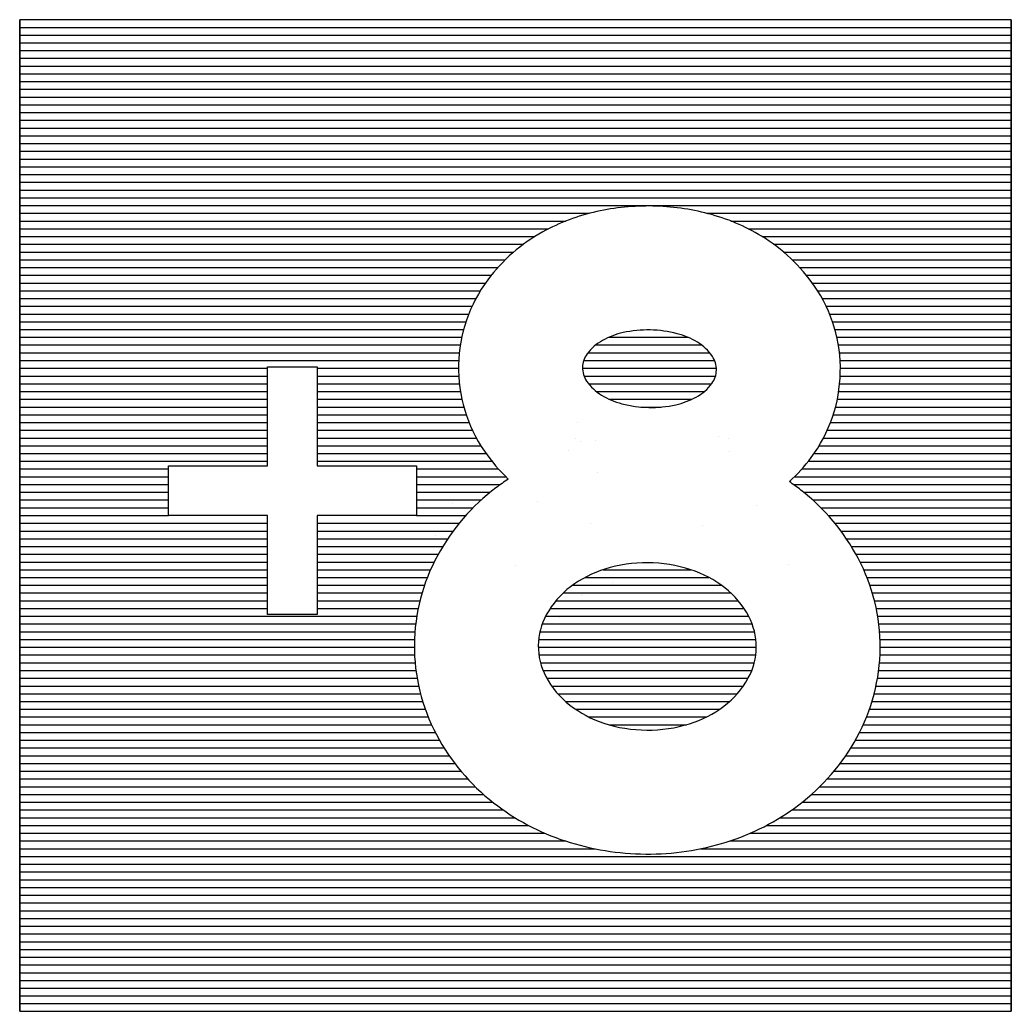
# Model space of a CAD drawing. Header units: millimetres. Extents: x -3 to 2253, y -3 to 1300.
# Drawn here: x 799 to 811, y 899 to 911 of the extents above; entities that cross this region are included whole.
import ezdxf

# ---------------------------------------------------------------- set-up
doc = ezdxf.new("R2010")
doc.units = ezdxf.units.MM
doc.layers.add('GROEN', color=3, linetype='Continuous')
doc.layers.add('VEILIG', color=7, linetype='Continuous')

# ---------------------------------------------------------------- blocks, each defined once
blk = doc.blocks.new('*X603')
at = {"color": 0}
for p, q in [((-6, 5.909), (6, 5.909)), ((-6, 5.816), (6, 5.816)), ((-6, 5.722), (6, 5.722)), ((-6, 5.628), (6, 5.628)), ((-6, 5.534), (6, 5.534)), ((-6, 5.44), (6, 5.44)), ((-6, 5.347), (6, 5.347)), ((-6, 5.253), (6, 5.253)), ((-6, 5.159), (6, 5.159)), ((-6, 5.065), (6, 5.065)), ((-6, 4.971), (6, 4.971)), ((-6, 4.878), (6, 4.878)), ((-6, 4.784), (6, 4.784)), ((-6, 4.69), (6, 4.69)), ((-6, 4.596), (6, 4.596)), ((-6, 4.502), (6, 4.502)), ((-6, 4.409), (6, 4.409)), ((-6, 4.315), (6, 4.315)), ((-6, 4.221), (6, 4.221)), ((-6, 4.127), (6, 4.127)), ((-6, 4.033), (6, 4.033)), ((-6, 3.94), (6, 3.94)), ((-6, 3.846), (6, 3.846)), ((-6, 3.752), (6, 3.752)), ((-6, 3.658), (0.895, 3.658)), ((2.313, 3.658), (6, 3.658)), ((-6, 3.564), (0.608, 3.564)), ((2.606, 3.564), (6, 3.564)), ((-6, 3.471), (0.4, 3.471)), ((-6, 3.377), (0.234, 3.377)), ((2.816, 3.471), (6, 3.471)), ((2.985, 3.377), (6, 3.377)), ((-6, 3.283), (0.096, 3.283)), ((3.125, 3.283), (6, 3.283)), ((-6, 3.189), (-0.021, 3.189)), ((3.245, 3.189), (6, 3.189)), ((-6, 3.095), (-0.124, 3.095)), ((-6, 3.002), (-0.213, 3.002)), ((3.349, 3.095), (6, 3.095)), ((3.44, 3.002), (6, 3.002)), ((-6, 2.908), (-0.293, 2.908)), ((3.521, 2.908), (6, 2.908)), ((-6, 2.814), (-0.364, 2.814)), ((3.592, 2.814), (6, 2.814)), ((-6, 2.72), (-0.425, 2.72)), ((3.656, 2.72), (6, 2.72)), ((-6, 2.626), (-0.479, 2.626)), ((-6, 2.533), (-0.526, 2.533)), ((3.711, 2.626), (6, 2.626)), ((3.76, 2.533), (6, 2.533)), ((-6, 2.439), (-0.566, 2.439)), ((3.801, 2.439), (6, 2.439)), ((-6, 2.345), (-0.599, 2.345)), ((3.836, 2.345), (6, 2.345)), ((-6, 2.251), (-0.628, 2.251)), ((3.865, 2.251), (6, 2.251)), ((-6, 2.157), (-0.65, 2.157)), ((-6, 2.064), (-0.667, 2.064)), ((0.971, 2.064), (2.252, 2.064)), ((1.13, 2.157), (2.085, 2.157)), ((3.889, 2.157), (6, 2.157)), ((3.908, 2.064), (6, 2.064)), ((-6, 1.97), (-0.68, 1.97)), ((0.878, 1.97), (2.35, 1.97)), ((3.921, 1.97), (6, 1.97)), ((-6, 1.876), (-0.687, 1.876)), ((0.825, 1.876), (2.41, 1.876)), ((3.929, 1.876), (6, 1.876)), ((-6, 1.782), (-3, 1.782)), ((-6, 1.688), (-3, 1.688)), ((-2.4, 1.782), (-0.689, 1.782)), ((-2.4, 1.688), (-0.686, 1.688)), ((0.811, 1.782), (2.432, 1.782)), ((0.829, 1.688), (2.421, 1.688)), ((3.931, 1.688), (6, 1.688)), ((3.932, 1.782), (6, 1.782)), ((-6, 1.595), (-3, 1.595)), ((-2.4, 1.595), (-0.678, 1.595)), ((0.885, 1.595), (2.374, 1.595)), ((3.924, 1.595), (6, 1.595)), ((-6, 1.501), (-3, 1.501)), ((-2.4, 1.501), (-0.666, 1.501)), ((0.979, 1.501), (2.285, 1.501)), ((3.913, 1.501), (6, 1.501)), ((-6, 1.407), (-3, 1.407)), ((-2.4, 1.407), (-0.648, 1.407)), ((1.136, 1.407), (2.135, 1.407)), ((3.896, 1.407), (6, 1.407)), ((-6, 1.313), (-3, 1.313)), ((-6, 1.219), (-3, 1.219)), ((-2.4, 1.313), (-0.625, 1.313)), ((-2.4, 1.219), (-0.596, 1.219)), ((1.518, 1.313), (1.762, 1.313)), ((3.846, 1.219), (6, 1.219)), ((3.874, 1.313), (6, 1.313)), ((-6, 1.126), (-3, 1.126)), ((-2.4, 1.126), (-0.561, 1.126)), ((3.813, 1.126), (6, 1.126)), ((-6, 1.032), (-3, 1.032)), ((-2.4, 1.032), (-0.521, 1.032)), ((3.774, 1.032), (6, 1.032)), ((-6, 0.938), (-3, 0.938)), ((-6, 0.844), (-3, 0.844)), ((-2.4, 0.938), (-0.473, 0.938)), ((-2.4, 0.844), (-0.419, 0.844)), ((3.675, 0.844), (6, 0.844)), ((3.728, 0.938), (6, 0.938)), ((-6, 0.75), (-3, 0.75)), ((-2.4, 0.75), (-0.356, 0.75)), ((3.614, 0.75), (6, 0.75)), ((-6, 0.657), (-3, 0.657)), ((-2.4, 0.657), (-0.285, 0.657)), ((3.544, 0.657), (6, 0.657)), ((-6, 0.563), (-4.2, 0.563)), ((-1.2, 0.563), (-0.205, 0.563)), ((3.466, 0.563), (6, 0.563)), ((-6, 0.469), (-4.2, 0.469)), ((-6, 0.375), (-4.2, 0.375)), ((-1.2, 0.469), (-0.116, 0.469)), ((-1.2, 0.375), (-0.182, 0.375)), ((3.365, 0.375), (6, 0.375)), ((3.377, 0.469), (6, 0.469)), ((-6, 0.281), (-4.2, 0.281)), ((-1.2, 0.281), (-0.305, 0.281)), ((3.488, 0.281), (6, 0.281)), ((-6, 0.188), (-4.2, 0.188)), ((-1.2, 0.188), (-0.415, 0.188)), ((3.598, 0.188), (6, 0.188)), ((-6, 0.094), (-4.2, 0.094)), ((-6, 0), (-4.2, 0)), ((-1.2, 0.094), (-0.513, 0.094)), ((-1.2, 0), (-0.601, 0)), ((3.697, 0.094), (6, 0.094)), ((3.786, 0), (6, 0)), ((-6, -0.094), (-3, -0.094)), ((-2.4, -0.094), (-0.682, -0.094)), ((3.866, -0.094), (6, -0.094)), ((-6, -0.188), (-3, -0.188)), ((-2.4, -0.188), (-0.754, -0.188)), ((3.939, -0.188), (6, -0.188)), ((-6, -0.281), (-3, -0.281)), ((-2.4, -0.281), (-0.821, -0.281)), ((4.006, -0.281), (6, -0.281)), ((-6, -0.375), (-3, -0.375)), ((-6, -0.469), (-3, -0.469)), ((-2.4, -0.375), (-0.881, -0.375)), ((-2.4, -0.469), (-0.936, -0.469)), ((4.067, -0.375), (6, -0.375)), ((4.122, -0.469), (6, -0.469)), ((-6, -0.563), (-3, -0.563)), ((-2.4, -0.563), (-0.985, -0.563)), ((4.171, -0.563), (6, -0.563)), ((-6, -0.657), (-3, -0.657)), ((-2.4, -0.657), (-1.029, -0.657)), ((1.058, -0.657), (2.122, -0.657)), ((4.216, -0.657), (6, -0.657)), ((-6, -0.75), (-3, -0.75)), ((-2.4, -0.75), (-1.068, -0.75)), ((0.841, -0.75), (2.341, -0.75)), ((4.255, -0.75), (6, -0.75)), ((-6, -0.844), (-3, -0.844)), ((-6, -0.938), (-3, -0.938)), ((-2.4, -0.844), (-1.102, -0.844)), ((-2.4, -0.938), (-1.132, -0.938)), ((0.577, -0.938), (2.607, -0.938)), ((0.691, -0.844), (2.492, -0.844)), ((4.29, -0.844), (6, -0.844)), ((4.32, -0.938), (6, -0.938)), ((-6, -1.032), (-3, -1.032)), ((-2.4, -1.032), (-1.157, -1.032)), ((0.489, -1.032), (2.696, -1.032)), ((4.346, -1.032), (6, -1.032)), ((-6, -1.126), (-3, -1.126)), ((-2.4, -1.126), (-1.179, -1.126)), ((0.419, -1.126), (2.766, -1.126)), ((4.367, -1.126), (6, -1.126)), ((-6, -1.219), (-1.196, -1.219)), ((-6, -1.313), (-1.209, -1.313)), ((0.323, -1.313), (2.865, -1.313)), ((0.364, -1.219), (2.822, -1.219)), ((4.384, -1.219), (6, -1.219)), ((4.398, -1.313), (6, -1.313)), ((-6, -1.407), (-1.218, -1.407)), ((0.295, -1.407), (2.893, -1.407)), ((4.407, -1.407), (6, -1.407)), ((-6, -1.501), (-1.223, -1.501)), ((0.28, -1.501), (2.91, -1.501)), ((4.413, -1.501), (6, -1.501)), ((-6, -1.595), (-1.224, -1.595)), ((0.276, -1.595), (2.914, -1.595)), ((4.414, -1.595), (6, -1.595)), ((-6, -1.688), (-1.222, -1.688)), ((-6, -1.782), (-1.216, -1.782)), ((0.283, -1.688), (2.908, -1.688)), ((0.302, -1.782), (2.89, -1.782)), ((4.406, -1.782), (6, -1.782)), ((4.412, -1.688), (6, -1.688)), ((-6, -1.876), (-1.205, -1.876)), ((0.333, -1.876), (2.86, -1.876)), ((4.396, -1.876), (6, -1.876)), ((-6, -1.97), (-1.191, -1.97)), ((0.378, -1.97), (2.816, -1.97)), ((4.383, -1.97), (6, -1.97)), ((-6, -2.064), (-1.173, -2.064)), ((-6, -2.157), (-1.151, -2.157)), ((0.437, -2.064), (2.758, -2.064)), ((0.511, -2.157), (2.684, -2.157)), ((4.343, -2.157), (6, -2.157)), ((4.365, -2.064), (6, -2.064)), ((-6, -2.251), (-1.124, -2.251)), ((0.605, -2.251), (2.592, -2.251)), ((4.316, -2.251), (6, -2.251)), ((-6, -2.345), (-1.093, -2.345)), ((0.726, -2.345), (2.471, -2.345)), ((4.286, -2.345), (6, -2.345)), ((-6, -2.439), (-1.057, -2.439)), ((0.886, -2.439), (2.312, -2.439)), ((4.251, -2.439), (6, -2.439)), ((-6, -2.533), (-1.017, -2.533)), ((-6, -2.626), (-0.971, -2.626)), ((1.132, -2.533), (2.069, -2.533)), ((4.165, -2.626), (6, -2.626)), ((4.211, -2.533), (6, -2.533)), ((-6, -2.72), (-0.921, -2.72)), ((4.115, -2.72), (6, -2.72)), ((-6, -2.814), (-0.864, -2.814)), ((4.059, -2.814), (6, -2.814)), ((-6, -2.908), (-0.803, -2.908)), ((3.998, -2.908), (6, -2.908)), ((-6, -3.002), (-0.735, -3.002)), ((-6, -3.095), (-0.66, -3.095)), ((3.856, -3.095), (6, -3.095)), ((3.93, -3.002), (6, -3.002)), ((-6, -3.189), (-0.578, -3.189)), ((3.774, -3.189), (6, -3.189)), ((-6, -3.283), (-0.487, -3.283)), ((3.683, -3.283), (6, -3.283)), ((-6, -3.377), (-0.387, -3.377)), ((-6, -3.471), (-0.274, -3.471)), ((3.471, -3.471), (6, -3.471)), ((3.583, -3.377), (6, -3.377)), ((-6, -3.564), (-0.148, -3.564)), ((3.345, -3.564), (6, -3.564)), ((-6, -3.658), (-0.005, -3.658)), ((3.203, -3.658), (6, -3.658)), ((-6, -3.752), (0.16, -3.752)), ((3.038, -3.752), (6, -3.752)), ((-6, -3.846), (0.356, -3.846)), ((-6, -3.94), (0.604, -3.94)), ((2.596, -3.94), (6, -3.94)), ((2.843, -3.846), (6, -3.846)), ((-6, -4.033), (0.96, -4.033)), ((2.241, -4.033), (6, -4.033)), ((-6, -4.127), (6, -4.127)), ((-6, -4.221), (6, -4.221)), ((-6, -4.315), (6, -4.315)), ((-6, -4.409), (6, -4.409)), ((-6, -4.502), (6, -4.502)), ((-6, -4.596), (6, -4.596)), ((-6, -4.69), (6, -4.69)), ((-6, -4.784), (6, -4.784)), ((-6, -4.878), (6, -4.878)), ((-6, -4.971), (6, -4.971)), ((-6, -5.065), (6, -5.065)), ((-6, -5.159), (6, -5.159)), ((-6, -5.253), (6, -5.253)), ((-6, -5.347), (6, -5.347)), ((-6, -5.44), (6, -5.44)), ((-6, -5.534), (6, -5.534)), ((-6, -5.628), (6, -5.628)), ((-6, -5.722), (6, -5.722)), ((-6, -5.816), (6, -5.816)), ((-6, -5.909), (6, -5.909))]:
    blk.add_line(p, q, dxfattribs=at)
blk = doc.blocks.new('PIC-138')
for points in [[(0.722, 0.928), (0.722, 0.928, 0.076373)], [(2.46, 0.957), (2.46, 0.957, 0.063305)], [(2.578, 0.928), (2.578, 0.928, 0.008236)], [(-0.149, 0.555), (-0.149, 0.555, 0.107131)], [(3.449, 0.555), (3.449, 0.555, 0.076373)], [(-0.966, -0.24), (-0.966, -0.24, 0.147587)], [(1.172, -0.814), (1.172, -0.814, 0.076373)], [(0.804, -0.972), (0.804, -0.972, 0.107131)], [(0.534, -1.235), (0.534, -1.235, 0.147587)], [(-1.346, -1.5), (-1.346, -1.5, 0.147587)], [(0.454, -1.5), (0.454, -1.5, 0.147587)]]:
    blk.add_lwpolyline(points, format="xyb")
at = {"layer": 'GROEN'}
for p, q in [((-6, 6), (-6, -6)), ((-6, 6), (-6, -6)), ((6, -6), (6, 6)), ((6, -6), (6, 6))]:
    blk.add_line(p, q, dxfattribs=at)
blk.add_lwpolyline([(-6, 6), (-6, -6), (6, -6), (6, 6)], close=True, dxfattribs=at)
at = {"layer": 'VEILIG'}
for p, q in [((-6, -6), (-6, 6)), ((6, 6), (6, -6))]:
    blk.add_line(p, q, dxfattribs=at)
for points in [[(-6, 6), (-6, -6), (6, -6), (6, 6)], [(-3, 0), (-4.2, 0), (-4.2, 0.6), (-3, 0.6), (-3, 1.8), (-2.4, 1.8), (-2.4, 0.6), (-1.2, 0.6), (-1.2, 0), (-2.4, 0), (-2.4, -1.2), (-3, -1.2)]]:
    blk.add_lwpolyline(points, close=True, dxfattribs=at)
for points in [[(3.315, 0.41, 0.047039), (3.579, 0.701, 0.156592), (3.932, 1.732, 0.156592), (3.62, 2.775, 0.106639), (2.978, 3.381, 0.072452), (2.334, 3.653, 0.058873), (1.661, 3.746, 0.058873), (0.984, 3.679, 0.072452), (0.33, 3.433, 0.106639), (-0.335, 2.853, 0.156592), (-0.689, 1.823, 0.156592), (-0.376, 0.779, 0.053342), (-0.087, 0.441, 0.072452)], [(0.751, 1.128), (0.751, 1.128, 0.107175)], [(0.79, 0.89), (0.79, 0.89, 0.088933)], [(0.969, 0.913), (0.969, 0.913, 0.077624)], [(0.638, 0.784), (0.638, 0.784, 0.086931)], [(2.586, 0.77), (2.586, 0.77, 0.077121)], [(0.991, 0.522), (0.991, 0.522, 0.104953)], [(-0.087, 0.441, 0.0162), (-0.238, 0.335, 0.105711), (-0.942, -0.481, 0.124333), (-1.224, -1.564, 0.124333), (-0.958, -2.652, 0.105711), (-0.265, -3.478, 0.086931), (0.604, -3.94, 0.077121), (1.577, -4.098, 0.077121), (2.552, -3.954, 0.086931), (3.428, -3.504, 0.105711), (4.132, -2.689, 0.124333), (4.414, -1.605, 0.124333), (4.148, -0.518, 0.105711), (3.455, 0.308, 0.015182), (3.315, 0.41, 0.077121)], [(-0.757, 0.146), (-0.757, 0.146, 0.107175)], [(0.265, 0.174), (0.265, 0.174, 0.072452)], [(2.914, 0.121), (2.914, 0.121, 0.106639)], [(0.91, -0.098), (0.91, -0.098, 0.058873)], [(2.26, -0.125), (2.26, -0.125, 0.072452)], [(3.306, -0.599), (3.306, -0.599, 0.107175)], [(0.003, -0.606), (0.003, -0.606, 0.077624)], [(0.81, -0.958), (0.81, -0.958, 0.064784)]]:
    blk.add_lwpolyline(points, format="xyb", dxfattribs=at)
for points in [[(1.613, 1.308, 0.058873), (1.939, 1.34, 0.072452), (2.188, 1.434, 0.106639), (2.377, 1.598, 0.156592), (2.432, 1.761, 0.156592), (2.383, 1.926, 0.106639), (2.202, 2.098, 0.072452), (1.956, 2.201, 0.058873), (1.631, 2.246, 0.058873), (1.305, 2.214, 0.072452), (1.055, 2.12, 0.106639), (0.867, 1.956, 0.156592), (0.811, 1.793, 0.156592), (0.861, 1.628, 0.106639), (1.042, 1.457, 0.072452), (1.288, 1.353, 0.058873)], [(1.602, -0.572, 0.077121), (1.083, -0.649, 0.086931), (0.667, -0.862, 0.105711), (0.373, -1.203, 0.124333), (0.276, -1.575, 0.124333), (0.367, -1.949, 0.105711), (0.657, -2.294, 0.086931), (1.069, -2.514, 0.077121), (1.588, -2.598, 0.077121), (2.107, -2.521, 0.086931), (2.523, -2.308, 0.105711), (2.818, -1.967, 0.124333), (2.914, -1.594, 0.124333), (2.823, -1.221, 0.105711), (2.533, -0.875, 0.086931), (2.121, -0.656, 0.077121)]]:
    blk.add_lwpolyline(points, format="xyb", close=True, dxfattribs=at)
at = {"layer": 'GROEN'}
blk.add_blockref('*X603', (0, 0), dxfattribs=at)

msp = doc.modelspace()

# ---------------------------------------------------------------- block references
msp.add_blockref('PIC-138', (805, 905))

doc.saveas('drawing.dxf')
